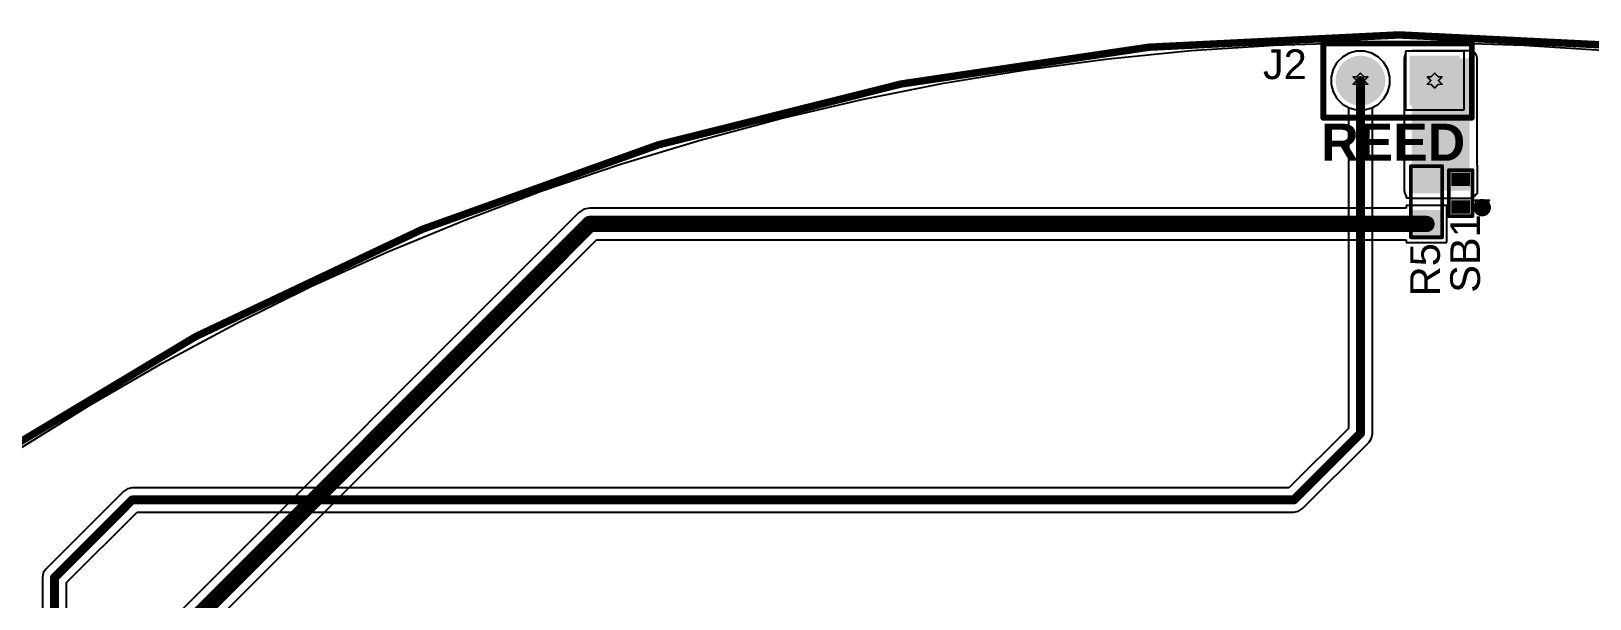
# Model space of a CAD drawing. Header units: inches. Extents: x -89 to 406, y -87 to 102.
# Drawn here: x -46.8 to 6.5, y 68 to 87.4 of the extents above; entities that cross this region are included whole.
import ezdxf

# ---------------------------------------------------------------- set-up
doc = ezdxf.new("R2010")
doc.units = ezdxf.units.IN
for name, color, linetype in [('Board_Outline', 56, 'Continuous'), ('Bottom Layer', 5, 'Continuous'), ('Bottom Solder', 6, 'Continuous'), ('Drill Drawing', 1, 'Continuous'), ('Multi-Layer', 9, 'Continuous'), ('Pad Holes', 156, 'Continuous'), ('Top Layer', 1, 'Continuous'), ('Top Overlay', 2, 'Continuous'), ('Top Paste', 8, 'Continuous'), ('Top Solder', 216, 'Continuous'), ('Via Holes', 16, 'Continuous')]:
    doc.layers.add(name, color=color, linetype=linetype)
doc.styles.add('Arial', font='', dxfattribs={"height": 0.2})
doc.styles.add('Arial_Bold', font='', dxfattribs={"height": 0.2})
doc.styles.get('Arial').set_extended_font_data('Arial')
doc.styles.get('Arial_Bold').set_extended_font_data('Arial', bold=True)

msp = doc.modelspace()

# ---------------------------------------------------------------- hatches: boundary and pattern name
at = {"layer": 'Bottom Layer'}
h = msp.add_hatch(color=5, dxfattribs=at)
edge = h.paths.add_edge_path()
edge.add_arc((-1.321, 85.75), 0.75, 0, 360)
msp.add_hatch(color=5, dxfattribs=at).paths.add_polyline_path([(1.969, 85), (0.469, 85), (0.469, 86.5), (1.969, 86.5)])
h = msp.add_hatch(color=5, dxfattribs=at)
edge = h.paths.add_edge_path()
edge.add_arc((2.845, 81.407), 0.3, 0, 360)
at = {"layer": 'Bottom Solder'}
h = msp.add_hatch(color=6, dxfattribs=at)
edge = h.paths.add_edge_path()
edge.add_arc((-1.321, 85.75), 0.852, 0, 360)
msp.add_hatch(color=6, dxfattribs=at).paths.add_polyline_path([(2.071, 84.899), (0.368, 84.899), (0.368, 86.602), (2.071, 86.602)])
at = {"layer": 'Multi-Layer'}
h = msp.add_hatch(color=9, dxfattribs=at)
edge = h.paths.add_edge_path()
edge.add_arc((-1.321, 85.75), 0.75, 0, 360)
msp.add_hatch(color=9, dxfattribs=at).paths.add_polyline_path([(1.969, 85), (0.469, 85), (0.469, 86.5), (1.969, 86.5)])
at = {"layer": 'Pad Holes'}
h = msp.add_hatch(color=7, dxfattribs=at)
edge = h.paths.add_edge_path()
edge.add_arc((-1.321, 85.75), 0.45, 0, 360)
h = msp.add_hatch(color=7, dxfattribs=at)
edge = h.paths.add_edge_path()
edge.add_arc((1.219, 85.75), 0.45, 0, 360)
at = {"layer": 'Top Layer'}
h = msp.add_hatch(color=1, dxfattribs=at)
edge = h.paths.add_edge_path()
edge.add_arc((-1.321, 85.75), 0.75, 0, 360)
for points in [[(0.432, 81.991), (2.413, 81.991), (2.413, 86.512), (0.432, 86.512)], [(1.969, 85), (0.469, 85), (0.469, 86.5), (1.969, 86.5)], [(1.384, 81.991), (0.495, 81.991), (0.495, 82.753), (1.384, 82.753)], [(2.426, 82.144), (1.791, 82.144), (1.791, 82.601), (2.426, 82.601)], [(2.426, 81.204), (1.791, 81.204), (1.791, 81.661), (2.426, 81.661)], [(1.384, 80.467), (0.495, 80.467), (0.495, 81.229), (1.384, 81.229)]]:
    msp.add_hatch(color=1, dxfattribs=at).paths.add_polyline_path(points)
h = msp.add_hatch(color=1, dxfattribs=at)
edge = h.paths.add_edge_path()
edge.add_arc((2.845, 81.407), 0.3, 0, 360)
at = {"layer": 'Top Paste'}
for points in [[(1.384, 81.991), (0.495, 81.991), (0.495, 82.753), (1.384, 82.753)], [(2.426, 82.144), (1.791, 82.144), (1.791, 82.601), (2.426, 82.601)], [(2.426, 81.204), (1.791, 81.204), (1.791, 81.661), (2.426, 81.661)], [(1.384, 80.467), (0.495, 80.467), (0.495, 81.229), (1.384, 81.229)]]:
    msp.add_hatch(color=8, dxfattribs=at).paths.add_polyline_path(points)
at = {"layer": 'Top Solder'}
h = msp.add_hatch(color=216, dxfattribs=at)
edge = h.paths.add_edge_path()
edge.add_arc((-1.321, 85.75), 0.852, 0, 360)
for points in [[(2.071, 84.899), (0.368, 84.899), (0.368, 86.602), (2.071, 86.602)], [(1.486, 81.89), (0.394, 81.89), (0.394, 82.855), (1.486, 82.855)], [(2.481, 82.089), (1.736, 82.089), (1.736, 82.656), (2.481, 82.656)], [(2.481, 81.149), (1.736, 81.149), (1.736, 81.716), (2.481, 81.716)], [(1.486, 80.366), (0.394, 80.366), (0.394, 81.331), (1.486, 81.331)]]:
    msp.add_hatch(color=216, dxfattribs=at).paths.add_polyline_path(points)
at = {"layer": 'Via Holes'}
h = msp.add_hatch(color=7, dxfattribs=at)
edge = h.paths.add_edge_path()
edge.add_arc((2.845, 81.407), 0.15, 0, 360)

# ---------------------------------------------------------------- linework, layer by layer
at = {"layer": 'Board_Outline'}
msp.add_lwpolyline([(87.312, 0, 0.254, 0.254, 1), (-87.312, 0, 0.254, 0.254, 1)], format="xyseb", close=True, dxfattribs=at)
at = {"layer": 'Bottom Layer'}
for p, q in [((-7.115, 86.774), (-4.272, 86.96)), ((-4.272, 86.96), (-1.425, 87.054)), ((-1.425, 87.054), (1.425, 87.054)), ((1.425, 87.054), (4.272, 86.96)), ((4.272, 86.96), (7.115, 86.774)), ((-12.775, 86.123), (-9.95, 86.495)), ((-9.95, 86.495), (-7.115, 86.774)), ((-1.937, 86.554), (-2.124, 86.367)), ((-1.708, 86.686), (-1.937, 86.554)), ((-1.453, 86.754), (-1.708, 86.686)), ((-1.189, 86.754), (-1.453, 86.754)), ((-0.933, 86.686), (-1.189, 86.754)), ((-0.704, 86.554), (-0.933, 86.686)), ((-0.517, 86.367), (-0.704, 86.554)), ((2.223, 86.754), (0.215, 86.754)), ((0.215, 86.754), (0.215, 84.746)), ((2.223, 84.746), (2.223, 86.754)), ((-15.586, 85.659), (-12.775, 86.123)), ((-2.256, 86.138), (-2.325, 85.883)), ((-2.325, 85.883), (-2.325, 85.618)), ((-2.124, 86.367), (-2.256, 86.138)), ((-0.385, 86.138), (-0.517, 86.367)), ((-0.317, 85.883), (-0.385, 86.138)), ((-0.317, 85.618), (-0.317, 85.883)), ((-18.381, 85.103), (-15.586, 85.659)), ((-2.325, 85.618), (-2.256, 85.363)), ((-2.256, 85.363), (-2.124, 85.134)), ((-0.517, 85.134), (-0.385, 85.363)), ((-0.385, 85.363), (-0.317, 85.618)), ((-21.155, 84.456), (-18.381, 85.103)), ((-2.124, 85.134), (-1.937, 84.947)), ((-1.937, 84.947), (-1.735, 84.83)), ((-1.735, 84.83), (-1.735, 73.857)), ((-0.906, 84.83), (-0.704, 84.947)), ((-0.906, 73.685), (-0.906, 84.83)), ((-0.704, 84.947), (-0.517, 85.134)), ((-23.907, 83.719), (-21.155, 84.456)), ((0.215, 84.746), (2.223, 84.746)), ((-26.634, 82.892), (-23.907, 83.719)), ((-29.331, 81.976), (-26.634, 82.892)), ((-31.998, 80.972), (-29.331, 81.976)), ((-34.63, 79.882), (-31.998, 80.972)), ((-37.225, 78.706), (-34.63, 79.882)), ((-39.78, 77.446), (-37.225, 78.706)), ((-42.293, 76.103), (-39.78, 77.446)), ((-44.76, 74.678), (-42.293, 76.103)), ((-47.18, 73.174), (-44.76, 74.678)), ((-1.735, 73.857), (-3.766, 71.826)), ((-0.938, 73.527), (-0.906, 73.685)), ((-3.301, 71.119), (-1.028, 73.392)), ((-1.028, 73.392), (-0.938, 73.527)), ((-43.638, 71.705), (-46.292, 69.051)), ((-43.504, 71.795), (-43.638, 71.705)), ((-43.345, 71.826), (-43.504, 71.795)), ((-3.766, 71.826), (-43.345, 71.826)), ((-45.585, 68.586), (-43.173, 70.998)), ((-43.173, 70.998), (-3.594, 70.998)), ((-3.594, 70.998), (-3.436, 71.029)), ((-3.436, 71.029), (-3.301, 71.119)), ((-46.382, 68.916), (-46.414, 68.758)), ((-46.292, 69.051), (-46.382, 68.916)), ((-46.414, 68.758), (-46.414, 0.883)), ((-45.585, 0.711), (-45.585, 68.586))]:
    msp.add_line(p, q, dxfattribs=at)
for points in [[(-1.321, 73.685, 0.305, 0.305, 0), (-1.321, 85.75, 0.305, 0.305, 0)], [(-3.594, 71.412, 0.305, 0.305, 0), (-1.321, 73.685, 0.305, 0.305, 0)], [(-45.999, 68.758, 0.305, 0.305, 0), (-43.345, 71.412, 0.305, 0.305, 0)], [(-43.345, 71.412, 0.305, 0.305, 0), (-3.594, 71.412, 0.305, 0.305, 0)], [(-45.999, 0.711, 0.305, 0.305, 0), (-45.999, 68.758, 0.305, 0.305, 0)]]:
    msp.add_lwpolyline(points, format="xyseb", dxfattribs=at)
for points in [[(-1.397, 85.75, 0.152, 0.152, 1), (-1.245, 85.75, 0.152, 0.152, 1)], [(-1.397, 73.685, 0.152, 0.152, 1), (-1.245, 73.685, 0.152, 0.152, 1)], [(-1.397, 73.685, 0.152, 0.152, 1), (-1.245, 73.685, 0.152, 0.152, 1)], [(-43.421, 71.412, 0.152, 0.152, 1), (-43.269, 71.412, 0.152, 0.152, 1)], [(-43.421, 71.412, 0.152, 0.152, 1), (-43.269, 71.412, 0.152, 0.152, 1)], [(-3.67, 71.412, 0.152, 0.152, 1), (-3.518, 71.412, 0.152, 0.152, 1)], [(-3.67, 71.412, 0.152, 0.152, 1), (-3.518, 71.412, 0.152, 0.152, 1)], [(-46.076, 68.758, 0.152, 0.152, 1), (-45.923, 68.758, 0.152, 0.152, 1)], [(-46.076, 68.758, 0.152, 0.152, 1), (-45.923, 68.758, 0.152, 0.152, 1)]]:
    msp.add_lwpolyline(points, format="xyseb", close=True, dxfattribs=at)
at = {"layer": 'Drill Drawing'}
for points in [[(-1.575, 85.877, 0.0508, 0.0508, 0), (-1.448, 85.75, 0.0508, 0.0508, 0)], [(-1.575, 85.877, 0.0508, 0.0508, 0), (-1.448, 85.877, 0.0508, 0.0508, 0)], [(-1.448, 85.877, 0.0508, 0.0508, 0), (-1.321, 86.004, 0.0508, 0.0508, 0)], [(-1.321, 86.004, 0.0508, 0.0508, 0), (-1.194, 85.877, 0.0508, 0.0508, 0)], [(-1.194, 85.877, 0.0508, 0.0508, 0), (-1.067, 85.877, 0.0508, 0.0508, 0)], [(-1.194, 85.75, 0.0508, 0.0508, 0), (-1.067, 85.877, 0.0508, 0.0508, 0)], [(0.965, 85.877, 0.0508, 0.0508, 0), (1.092, 85.75, 0.0508, 0.0508, 0)], [(0.965, 85.877, 0.0508, 0.0508, 0), (1.092, 85.877, 0.0508, 0.0508, 0)], [(1.092, 85.877, 0.0508, 0.0508, 0), (1.219, 86.004, 0.0508, 0.0508, 0)], [(1.219, 86.004, 0.0508, 0.0508, 0), (1.346, 85.877, 0.0508, 0.0508, 0)], [(1.346, 85.877, 0.0508, 0.0508, 0), (1.473, 85.877, 0.0508, 0.0508, 0)], [(1.346, 85.75, 0.0508, 0.0508, 0), (1.473, 85.877, 0.0508, 0.0508, 0)], [(-1.575, 85.623, 0.0508, 0.0508, 0), (-1.448, 85.75, 0.0508, 0.0508, 0)], [(-1.575, 85.623, 0.0508, 0.0508, 0), (-1.448, 85.623, 0.0508, 0.0508, 0)], [(-1.448, 85.623, 0.0508, 0.0508, 0), (-1.321, 85.496, 0.0508, 0.0508, 0)], [(-1.321, 85.496, 0.0508, 0.0508, 0), (-1.194, 85.623, 0.0508, 0.0508, 0)], [(-1.194, 85.75, 0.0508, 0.0508, 0), (-1.067, 85.623, 0.0508, 0.0508, 0)], [(-1.194, 85.623, 0.0508, 0.0508, 0), (-1.067, 85.623, 0.0508, 0.0508, 0)], [(0.965, 85.623, 0.0508, 0.0508, 0), (1.092, 85.75, 0.0508, 0.0508, 0)], [(0.965, 85.623, 0.0508, 0.0508, 0), (1.092, 85.623, 0.0508, 0.0508, 0)], [(1.092, 85.623, 0.0508, 0.0508, 0), (1.219, 85.496, 0.0508, 0.0508, 0)], [(1.219, 85.496, 0.0508, 0.0508, 0), (1.346, 85.623, 0.0508, 0.0508, 0)], [(1.346, 85.75, 0.0508, 0.0508, 0), (1.473, 85.623, 0.0508, 0.0508, 0)], [(1.346, 85.623, 0.0508, 0.0508, 0), (1.473, 85.623, 0.0508, 0.0508, 0)], [(2.591, 81.661, 0.0508, 0.0508, 0), (3.099, 81.661, 0.0508, 0.0508, 0)], [(2.591, 81.661, 0.0508, 0.0508, 0), (2.845, 81.153, 0.0508, 0.0508, 0)], [(2.845, 81.153, 0.0508, 0.0508, 0), (3.099, 81.661, 0.0508, 0.0508, 0)]]:
    msp.add_lwpolyline(points, format="xyseb", dxfattribs=at)
for points in [[(-1.587, 85.877, 0.0254, 0.0254, 1), (-1.562, 85.877, 0.0254, 0.0254, 1)], [(-1.587, 85.877, 0.0254, 0.0254, 1), (-1.562, 85.877, 0.0254, 0.0254, 1)], [(-1.46, 85.877, 0.0254, 0.0254, 1), (-1.435, 85.877, 0.0254, 0.0254, 1)], [(-1.46, 85.877, 0.0254, 0.0254, 1), (-1.435, 85.877, 0.0254, 0.0254, 1)], [(-1.333, 86.004, 0.0254, 0.0254, 1), (-1.308, 86.004, 0.0254, 0.0254, 1)], [(-1.333, 86.004, 0.0254, 0.0254, 1), (-1.308, 86.004, 0.0254, 0.0254, 1)], [(-1.206, 85.877, 0.0254, 0.0254, 1), (-1.181, 85.877, 0.0254, 0.0254, 1)], [(-1.206, 85.877, 0.0254, 0.0254, 1), (-1.181, 85.877, 0.0254, 0.0254, 1)], [(-1.079, 85.877, 0.0254, 0.0254, 1), (-1.054, 85.877, 0.0254, 0.0254, 1)], [(-1.079, 85.877, 0.0254, 0.0254, 1), (-1.054, 85.877, 0.0254, 0.0254, 1)], [(0.952, 85.877, 0.0254, 0.0254, 1), (0.978, 85.877, 0.0254, 0.0254, 1)], [(0.952, 85.877, 0.0254, 0.0254, 1), (0.978, 85.877, 0.0254, 0.0254, 1)], [(1.079, 85.877, 0.0254, 0.0254, 1), (1.105, 85.877, 0.0254, 0.0254, 1)], [(1.079, 85.877, 0.0254, 0.0254, 1), (1.105, 85.877, 0.0254, 0.0254, 1)], [(1.206, 86.004, 0.0254, 0.0254, 1), (1.232, 86.004, 0.0254, 0.0254, 1)], [(1.206, 86.004, 0.0254, 0.0254, 1), (1.232, 86.004, 0.0254, 0.0254, 1)], [(1.333, 85.877, 0.0254, 0.0254, 1), (1.359, 85.877, 0.0254, 0.0254, 1)], [(1.333, 85.877, 0.0254, 0.0254, 1), (1.359, 85.877, 0.0254, 0.0254, 1)], [(1.46, 85.877, 0.0254, 0.0254, 1), (1.486, 85.877, 0.0254, 0.0254, 1)], [(1.46, 85.877, 0.0254, 0.0254, 1), (1.486, 85.877, 0.0254, 0.0254, 1)], [(-1.587, 85.623, 0.0254, 0.0254, 1), (-1.562, 85.623, 0.0254, 0.0254, 1)], [(-1.587, 85.623, 0.0254, 0.0254, 1), (-1.562, 85.623, 0.0254, 0.0254, 1)], [(-1.46, 85.75, 0.0254, 0.0254, 1), (-1.435, 85.75, 0.0254, 0.0254, 1)], [(-1.46, 85.75, 0.0254, 0.0254, 1), (-1.435, 85.75, 0.0254, 0.0254, 1)], [(-1.46, 85.623, 0.0254, 0.0254, 1), (-1.435, 85.623, 0.0254, 0.0254, 1)], [(-1.46, 85.623, 0.0254, 0.0254, 1), (-1.435, 85.623, 0.0254, 0.0254, 1)], [(-1.333, 85.496, 0.0254, 0.0254, 1), (-1.308, 85.496, 0.0254, 0.0254, 1)], [(-1.333, 85.496, 0.0254, 0.0254, 1), (-1.308, 85.496, 0.0254, 0.0254, 1)], [(-1.206, 85.75, 0.0254, 0.0254, 1), (-1.181, 85.75, 0.0254, 0.0254, 1)], [(-1.206, 85.75, 0.0254, 0.0254, 1), (-1.181, 85.75, 0.0254, 0.0254, 1)], [(-1.206, 85.623, 0.0254, 0.0254, 1), (-1.181, 85.623, 0.0254, 0.0254, 1)], [(-1.206, 85.623, 0.0254, 0.0254, 1), (-1.181, 85.623, 0.0254, 0.0254, 1)], [(-1.079, 85.623, 0.0254, 0.0254, 1), (-1.054, 85.623, 0.0254, 0.0254, 1)], [(-1.079, 85.623, 0.0254, 0.0254, 1), (-1.054, 85.623, 0.0254, 0.0254, 1)], [(0.952, 85.623, 0.0254, 0.0254, 1), (0.978, 85.623, 0.0254, 0.0254, 1)], [(0.952, 85.623, 0.0254, 0.0254, 1), (0.978, 85.623, 0.0254, 0.0254, 1)], [(1.079, 85.75, 0.0254, 0.0254, 1), (1.105, 85.75, 0.0254, 0.0254, 1)], [(1.079, 85.75, 0.0254, 0.0254, 1), (1.105, 85.75, 0.0254, 0.0254, 1)], [(1.079, 85.623, 0.0254, 0.0254, 1), (1.105, 85.623, 0.0254, 0.0254, 1)], [(1.079, 85.623, 0.0254, 0.0254, 1), (1.105, 85.623, 0.0254, 0.0254, 1)], [(1.206, 85.496, 0.0254, 0.0254, 1), (1.232, 85.496, 0.0254, 0.0254, 1)], [(1.206, 85.496, 0.0254, 0.0254, 1), (1.232, 85.496, 0.0254, 0.0254, 1)], [(1.333, 85.75, 0.0254, 0.0254, 1), (1.359, 85.75, 0.0254, 0.0254, 1)], [(1.333, 85.75, 0.0254, 0.0254, 1), (1.359, 85.75, 0.0254, 0.0254, 1)], [(1.333, 85.623, 0.0254, 0.0254, 1), (1.359, 85.623, 0.0254, 0.0254, 1)], [(1.333, 85.623, 0.0254, 0.0254, 1), (1.359, 85.623, 0.0254, 0.0254, 1)], [(1.46, 85.623, 0.0254, 0.0254, 1), (1.486, 85.623, 0.0254, 0.0254, 1)], [(1.46, 85.623, 0.0254, 0.0254, 1), (1.486, 85.623, 0.0254, 0.0254, 1)], [(2.578, 81.661, 0.0254, 0.0254, 1), (2.603, 81.661, 0.0254, 0.0254, 1)], [(2.578, 81.661, 0.0254, 0.0254, 1), (2.603, 81.661, 0.0254, 0.0254, 1)], [(3.086, 81.661, 0.0254, 0.0254, 1), (3.111, 81.661, 0.0254, 0.0254, 1)], [(3.086, 81.661, 0.0254, 0.0254, 1), (3.111, 81.661, 0.0254, 0.0254, 1)], [(2.832, 81.153, 0.0254, 0.0254, 1), (2.857, 81.153, 0.0254, 0.0254, 1)], [(2.832, 81.153, 0.0254, 0.0254, 1), (2.857, 81.153, 0.0254, 0.0254, 1)]]:
    msp.add_lwpolyline(points, format="xyseb", close=True, dxfattribs=at)
at = {"layer": 'Top Layer'}
for p, q in [((-7.115, 86.774), (-4.272, 86.96)), ((-4.272, 86.96), (-1.425, 87.054)), ((-1.425, 87.054), (1.425, 87.054)), ((1.425, 87.054), (4.272, 86.96)), ((4.272, 86.96), (7.115, 86.774)), ((-12.775, 86.123), (-9.95, 86.495)), ((-9.95, 86.495), (-7.115, 86.774)), ((-1.937, 86.554), (-2.124, 86.367)), ((-1.708, 86.686), (-1.937, 86.554)), ((-1.453, 86.754), (-1.708, 86.686)), ((-1.189, 86.754), (-1.453, 86.754)), ((-0.933, 86.686), (-1.189, 86.754)), ((-0.704, 86.554), (-0.933, 86.686)), ((-0.517, 86.367), (-0.704, 86.554)), ((0.193, 86.612), (0.173, 86.512)), ((0.173, 86.512), (0.173, 81.991)), ((0.215, 86.645), (0.193, 86.612)), ((0.346, 86.754), (0.215, 86.754)), ((0.215, 86.754), (0.215, 86.645)), ((0.432, 86.771), (0.346, 86.754)), ((2.413, 86.771), (0.432, 86.771)), ((2.512, 86.752), (2.413, 86.771)), ((2.596, 86.696), (2.512, 86.752)), ((2.652, 86.612), (2.596, 86.696)), ((2.672, 86.512), (2.652, 86.612)), ((2.672, 82.855), (2.672, 86.512)), ((-15.586, 85.659), (-12.775, 86.123)), ((-2.256, 86.138), (-2.325, 85.883)), ((-2.325, 85.883), (-2.325, 85.618)), ((-2.124, 86.367), (-2.256, 86.138)), ((-0.385, 86.138), (-0.517, 86.367)), ((-0.317, 85.883), (-0.385, 86.138)), ((-0.317, 85.618), (-0.317, 85.883)), ((-18.381, 85.103), (-15.586, 85.659)), ((-2.325, 85.618), (-2.256, 85.363)), ((-2.256, 85.363), (-2.124, 85.134)), ((-0.517, 85.134), (-0.385, 85.363)), ((-0.385, 85.363), (-0.317, 85.618)), ((-21.155, 84.456), (-18.381, 85.103)), ((-2.124, 85.134), (-1.937, 84.947)), ((-1.937, 84.947), (-1.708, 84.815)), ((-1.708, 84.815), (-1.453, 84.746)), ((-1.189, 84.746), (-0.933, 84.815)), ((-0.933, 84.815), (-0.704, 84.947)), ((-0.704, 84.947), (-0.517, 85.134)), ((-23.907, 83.719), (-21.155, 84.456)), ((-1.453, 84.746), (-1.189, 84.746)), ((-26.634, 82.892), (-23.907, 83.719)), ((-29.331, 81.976), (-26.634, 82.892)), ((2.68, 82.855), (2.672, 82.855)), ((2.68, 81.89), (2.68, 82.855)), ((-31.998, 80.972), (-29.331, 81.976)), ((0.173, 81.991), (0.193, 81.892)), ((0.193, 81.892), (0.241, 81.819)), ((0.241, 81.819), (0.241, 81.737)), ((0.241, 81.737), (0.407, 81.737)), ((0.407, 81.737), (0.432, 81.732)), ((0.432, 81.732), (2.413, 81.732)), ((2.413, 81.732), (2.512, 81.752)), ((2.512, 81.752), (2.596, 81.808)), ((2.596, 81.808), (2.651, 81.89)), ((2.651, 81.89), (2.68, 81.89)), ((-28.071, 81.233), (-44.581, 64.723)), ((-27.894, 81.351), (-28.071, 81.233)), ((-27.686, 81.392), (-27.894, 81.351)), ((0.241, 81.392), (-27.686, 81.392)), ((1.638, 81.483), (0.241, 81.483)), ((0.241, 81.483), (0.241, 81.392)), ((1.638, 80.213), (1.638, 81.483)), ((-34.63, 79.882), (-31.998, 80.972)), ((-41.436, 66.329), (-27.461, 80.304)), ((-27.461, 80.304), (0.241, 80.304)), ((0.241, 80.304), (0.241, 80.213)), ((0.241, 80.213), (1.638, 80.213)), ((-37.225, 78.706), (-34.63, 79.882)), ((-39.78, 77.446), (-37.225, 78.706)), ((-42.293, 76.103), (-39.78, 77.446)), ((-44.76, 74.678), (-42.293, 76.103)), ((-47.18, 73.174), (-44.76, 74.678))]:
    msp.add_line(p, q, dxfattribs=at)
for points in [[(-44.196, 64.338, 0.559, 0.559, 0), (-27.686, 80.848, 0.559, 0.559, 0)], [(-27.686, 80.848, 0.559, 0.559, 0), (0.94, 80.848, 0.559, 0.559, 0)]]:
    msp.add_lwpolyline(points, format="xyseb", dxfattribs=at)
for points in [[(-27.826, 80.848, 0.279, 0.279, 1), (-27.546, 80.848, 0.279, 0.279, 1)], [(-27.826, 80.848, 0.279, 0.279, 1), (-27.546, 80.848, 0.279, 0.279, 1)], [(0.8, 80.848, 0.279, 0.279, 1), (1.079, 80.848, 0.279, 0.279, 1)]]:
    msp.add_lwpolyline(points, format="xyseb", close=True, dxfattribs=at)
at = {"layer": 'Top Overlay'}
for points in [[(-2.591, 84.48, 0.2, 0.2, 0), (-2.591, 87.02, 0.2, 0.2, 0)], [(-2.591, 87.02, 0.2, 0.2, 0), (2.489, 87.02, 0.2, 0.2, 0)], [(2.489, 84.48, 0.2, 0.2, 0), (2.489, 87.02, 0.2, 0.2, 0)], [(-2.591, 84.48, 0.2, 0.2, 0), (2.489, 84.48, 0.2, 0.2, 0)], [(0.406, 80.391, 0.127, 0.127, 0), (0.406, 82.829, 0.127, 0.127, 0)], [(0.406, 82.829, 0.127, 0.127, 0), (1.473, 82.829, 0.127, 0.127, 0)], [(1.473, 80.391, 0.127, 0.127, 0), (1.473, 82.829, 0.127, 0.127, 0)], [(1.702, 81.115, 0.127, 0.127, 0), (1.702, 82.69, 0.127, 0.127, 0)], [(1.702, 82.69, 0.127, 0.127, 0), (2.515, 82.69, 0.127, 0.127, 0)], [(2.515, 81.115, 0.127, 0.127, 0), (2.515, 82.69, 0.127, 0.127, 0)], [(2.54, 81.089, 0.00323, 0.00323, 0), (2.54, 82.715, 0.00323, 0.00323, 0)], [(1.702, 81.115, 0.127, 0.127, 0), (2.515, 81.115, 0.127, 0.127, 0)], [(0.406, 80.391, 0.127, 0.127, 0), (1.473, 80.391, 0.127, 0.127, 0)]]:
    msp.add_lwpolyline(points, format="xyseb", dxfattribs=at)
for points in [[(-2.641, 87.02, 0.1, 0.1, 1), (-2.541, 87.02, 0.1, 0.1, 1)], [(-2.641, 87.02, 0.1, 0.1, 1), (-2.541, 87.02, 0.1, 0.1, 1)], [(2.439, 87.02, 0.1, 0.1, 1), (2.539, 87.02, 0.1, 0.1, 1)], [(2.439, 87.02, 0.1, 0.1, 1), (2.539, 87.02, 0.1, 0.1, 1)], [(-2.641, 84.48, 0.1, 0.1, 1), (-2.541, 84.48, 0.1, 0.1, 1)], [(-2.641, 84.48, 0.1, 0.1, 1), (-2.541, 84.48, 0.1, 0.1, 1)], [(2.439, 84.48, 0.1, 0.1, 1), (2.539, 84.48, 0.1, 0.1, 1)], [(2.439, 84.48, 0.1, 0.1, 1), (2.539, 84.48, 0.1, 0.1, 1)], [(0.375, 82.829, 0.0635, 0.0635, 1), (0.438, 82.829, 0.0635, 0.0635, 1)], [(0.375, 82.829, 0.0635, 0.0635, 1), (0.438, 82.829, 0.0635, 0.0635, 1)], [(1.441, 82.829, 0.0635, 0.0635, 1), (1.505, 82.829, 0.0635, 0.0635, 1)], [(1.441, 82.829, 0.0635, 0.0635, 1), (1.505, 82.829, 0.0635, 0.0635, 1)], [(1.67, 82.69, 0.0635, 0.0635, 1), (1.734, 82.69, 0.0635, 0.0635, 1)], [(1.67, 82.69, 0.0635, 0.0635, 1), (1.734, 82.69, 0.0635, 0.0635, 1)], [(2.483, 82.69, 0.0635, 0.0635, 1), (2.546, 82.69, 0.0635, 0.0635, 1)], [(2.483, 82.69, 0.0635, 0.0635, 1), (2.546, 82.69, 0.0635, 0.0635, 1)], [(2.539, 82.715, 0.00161, 0.00161, 1), (2.541, 82.715, 0.00161, 0.00161, 1)], [(1.67, 81.115, 0.0635, 0.0635, 1), (1.734, 81.115, 0.0635, 0.0635, 1)], [(1.67, 81.115, 0.0635, 0.0635, 1), (1.734, 81.115, 0.0635, 0.0635, 1)], [(2.483, 81.115, 0.0635, 0.0635, 1), (2.546, 81.115, 0.0635, 0.0635, 1)], [(2.483, 81.115, 0.0635, 0.0635, 1), (2.546, 81.115, 0.0635, 0.0635, 1)], [(2.539, 81.089, 0.00161, 0.00161, 1), (2.541, 81.089, 0.00161, 0.00161, 1)], [(0.375, 80.391, 0.0635, 0.0635, 1), (0.438, 80.391, 0.0635, 0.0635, 1)], [(0.375, 80.391, 0.0635, 0.0635, 1), (0.438, 80.391, 0.0635, 0.0635, 1)], [(1.441, 80.391, 0.0635, 0.0635, 1), (1.505, 80.391, 0.0635, 0.0635, 1)], [(1.441, 80.391, 0.0635, 0.0635, 1), (1.505, 80.391, 0.0635, 0.0635, 1)]]:
    msp.add_lwpolyline(points, format="xyseb", close=True, dxfattribs=at)

# ---------------------------------------------------------------- texts
at = {"layer": 'Top Overlay', "style": 'Arial'}
msp.add_text('J2', height=1.016, dxfattribs=at).set_placement((-4.656, 85.801))
at = {"layer": 'Top Overlay'}
for s, height, rotation, style, p in [('REED', 1.27, 360, 'Arial_Bold', (-2.665, 83.007)), ('SB1', 1.016, 90, 'Arial', (2.768, 78.495)), ('R5', 1.016, 90, 'Arial', (1.397, 78.376))]:
    msp.add_text(s, height=height, rotation=rotation, dxfattribs=dict(at, style=style)).set_placement(p)

doc.saveas('drawing.dxf')
